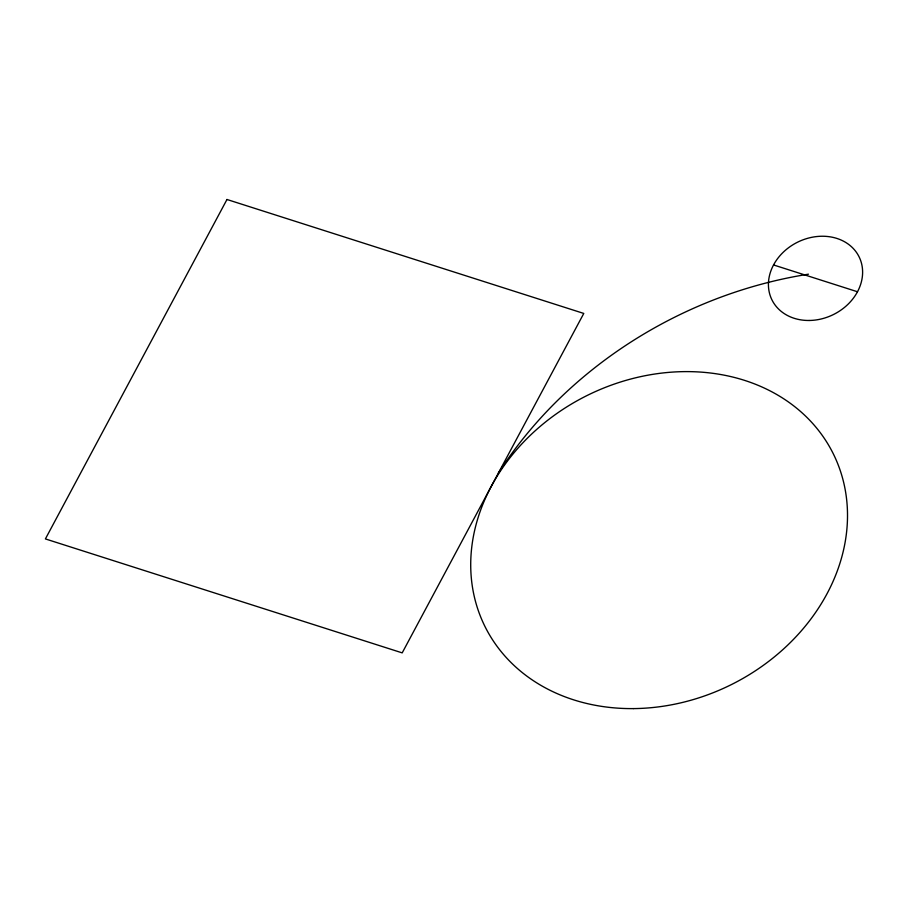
<?xml version="1.0" encoding="UTF-8"?>
<svg xmlns="http://www.w3.org/2000/svg" width="908" height="908" viewBox="0 0 908 908"><rect width="100%" height="100%" fill="white"/><g stroke="black" fill="none" stroke-linecap="round" stroke-linejoin="round"><path stroke-width="1.36" d="M773.548 264.954L857.492 291.763M498.333 473.17A390.134 324.201 -26.3 0 1 808.46 274.182M226.977 199.488L45.4 538.921L402.199 652.875L583.776 313.442L226.977 199.488M809.062 320.479A48.601 40.383 -26.3 0 0 859.15 256.953A48.601 40.383 -26.3 0 0 778.349 257.634A48.601 40.383 -26.3 0 0 809.062 320.479M633.285 708.603A194.391 161.545 -26.3 0 0 833.646 454.511A194.391 161.545 -26.3 0 0 510.409 457.223A194.391 161.545 -26.3 0 0 633.285 708.603"/></g></svg>
